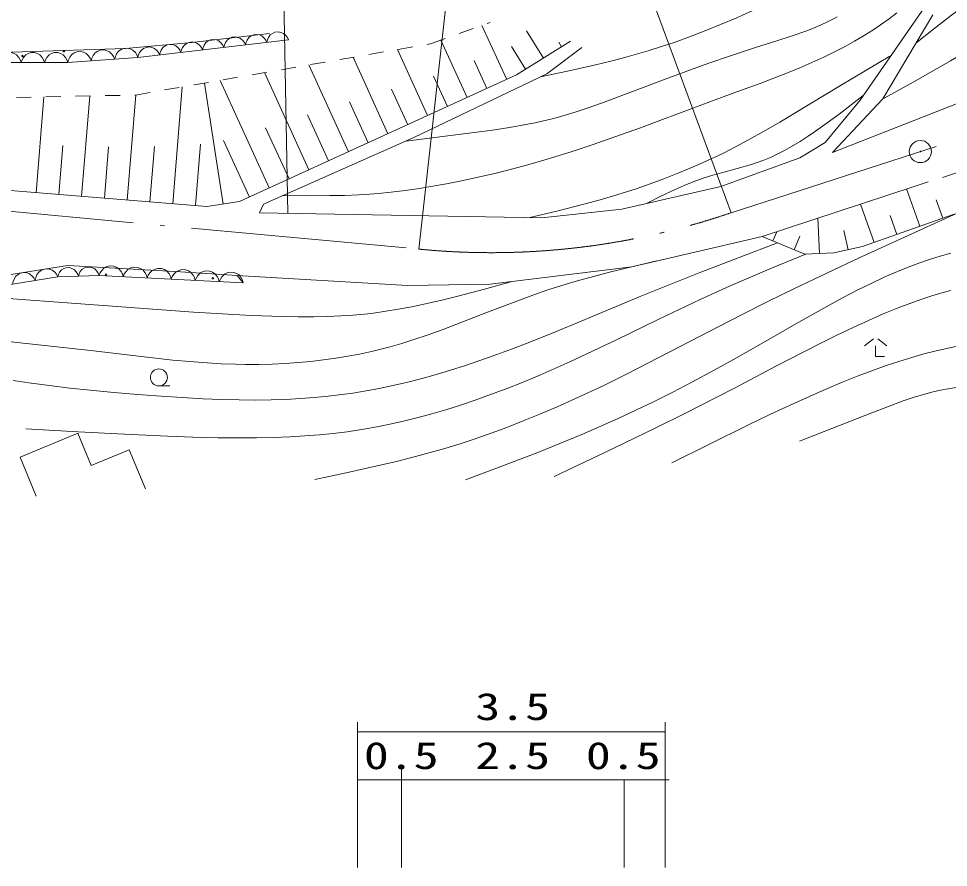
# Model space of a CAD drawing. Units: millimetres, scale not verified. Extents: x 40000 to 680000, y 20000 to 380000.
# Drawn here: x 393675 to 456468, y 256825 to 314182 of the extents above; entities that cross this region are included whole.
import ezdxf
from ezdxf.enums import TextEntityAlignment as Align

# ---------------------------------------------------------------- set-up
doc = ezdxf.new("R2010")
doc.units = ezdxf.units.MM
doc.header["$LTSCALE"] = 1000
doc.linetypes.add('USER1', pattern=[18.5, 14.557377, -1.819672, 0.303279, -1.819672])
doc.linetypes.add('USER3', pattern=[2, 1, -1])
for name, color, linetype, lineweight in [('M-BGD', 7, 'Continuous', 13), ('M-BGD-CRST', 7, 'Continuous', 13), ('M-BMK-LINE', 2, 'Continuous', 13), ('M-BMK-SRVR', 3, 'Continuous', 13), ('M-STR-STRC', 7, 'Continuous', 13)]:
    doc.layers.add(name, color=color, linetype=linetype, lineweight=lineweight)
doc.styles.add('ＭＳ ゴシック', font='')
doc.styles.get('ＭＳ ゴシック').set_extended_font_data('MS Gothic')

msp = doc.modelspace()

# ---------------------------------------------------------------- linework, layer by layer
at = {"layer": 'M-BGD'}
for p, q in [((450506, 308679), (456264, 316976)), ((455417, 314436), (452030, 308763)), ((426640, 310067), (424968, 313725)), ((429128, 311515), (427972, 313356)), ((411898, 312743), (401738, 311557)), ((405379, 312573), (410628, 313166)), ((423967, 308845), (422195, 312722)), ((392510, 311896), (400892, 312150)), ((400892, 312150), (405379, 312573)), ((421294, 307623), (419253, 312090)), ((427915, 310753), (426952, 312287)), ((430948, 312658), (427308, 310372)), ((429340, 310457), (431710, 312235)), ((430341, 312277), (430149, 312584)), ((401738, 311557), (396997, 311219)), ((418620, 306402), (416259, 311570)), ((396997, 311219), (389123, 311219)), ((415947, 305180), (413265, 311049)), ((425303, 309456), (424442, 311340)), ((427308, 310372), (408596, 301821)), ((413274, 303959), (410272, 310529)), ((420365, 306139), (429340, 310457)), ((422630, 308234), (421690, 310292)), ((407496, 301652), (406236, 309828)), ((410601, 302737), (407278, 310009)), ((397931, 302167), (398480, 308952)), ((401009, 301918), (401584, 309020)), ((404087, 301669), (404726, 309566)), ((419957, 307013), (418856, 309421)), ((448644, 305123), (459396, 309356)), ((394853, 302416), (395377, 308887)), ((417284, 305791), (416023, 308550)), ((448136, 305800), (450506, 308679)), ((452030, 308763), (448644, 305123)), ((414611, 304570), (413190, 307679)), ((411938, 303348), (410356, 306809)), ((409264, 302126), (407523, 305938)), ((410205, 301651), (420365, 306139)), ((396392, 302291), (396660, 305605)), ((399470, 302042), (399751, 305514)), ((402548, 301793), (402851, 305543)), ((405626, 301544), (405961, 305691)), ((446442, 304784), (448136, 305800)), ((446442, 304784), (448136, 305800)), ((441108, 302837), (446442, 304784)), ((441108, 302837), (446442, 304784)), ((406395, 301482), (380233, 303599)), ((434420, 301313), (441108, 302837)), ((454147, 302837), (443902, 299450)), ((454539, 300149), (453641, 302670)), ((408596, 301821), (406395, 301482)), ((409951, 301059), (410205, 301651)), ((451449, 299048), (450526, 301640)), ((456084, 300699), (455643, 301937)), ((409951, 301059), (429001, 300720)), ((429001, 300720), (434420, 301313)), ((456856, 300974), (450676, 298773)), ((452994, 299598), (452538, 300876)), ((447755, 298307), (447652, 300690)), ((444622, 299154), (444876, 299772)), ((449702, 298561), (449417, 299870)), ((435097, 297418), (443902, 299450)), ((446781, 298265), (443902, 299450)), ((446061, 298561), (446443, 299489)), ((448728, 298349), (446781, 298265)), ((450676, 298773), (448728, 298349)), ((391155, 296571), (396997, 297503)), ((396997, 297503), (404617, 297079)), ((404617, 297079), (408427, 296825)), ((425530, 296233), (435097, 297418)), ((396320, 296741), (391748, 295979)), ((399114, 296825), (396320, 296741)), ((408850, 296317), (399114, 296825)), ((408427, 296825), (419942, 296148)), ((408427, 296825), (419942, 296148)), ((408427, 296825), (408850, 296317)), ((419942, 296148), (425530, 296233)), ((419942, 296148), (425530, 296233)), ((451404, 292551), (450800, 292063)), ((451696, 292551), (452300, 292063)), ((403147, 289365), (403893, 289365)), ((393780, 284549), (397674, 286157)), ((397674, 286157), (398569, 283991)), ((393780, 284549), (394867, 281917)), ((398572, 283982), (401137, 285041)), ((401147, 285045), (402234, 282413))]:
    msp.add_line(p, q, dxfattribs=at)
at = {"layer": 'M-BGD', "linetype": 'USER3'}
for p, q in [((421550, 312489), (425530, 313928)), ((401569, 309017), (421550, 312489)), ((393526, 308848), (401569, 309017)), ((454155, 302840), (462197, 305412))]:
    msp.add_line(p, q, dxfattribs=at)
at = {"layer": 'M-BGD'}
for points in [[(454270, 312515), (455472, 313475), (456685, 314420), (458068, 315435), (458793, 315933), (459537, 316419), (460309, 316899), (461091, 317362), (461535, 317615), (462167, 317962), (462817, 318295), (463314, 318530), (463829, 318750), (464006, 318820), (464475, 318991), (464961, 319146), (465453, 319282), (465959, 319401), (466666, 319533), (467230, 319611), (467796, 319669), (468544, 319721), (469293, 319753), (470315, 319779)], [(428926, 310255), (430738, 310637), (432553, 311042), (433661, 311307), (434772, 311595), (436183, 311998), (437097, 312287), (438005, 312594), (438991, 312951), (439971, 313327), (441075, 313773), (442180, 314241), (442565, 314409), (443916, 315014), (445268, 315642), (447341, 316636), (449406, 317649), (449755, 317821)], [(451983, 308710), (454294, 310002), (456606, 311317), (458045, 312157), (459493, 313027), (459510, 313037), (460874, 313874), (462258, 314700)], [(411526, 302235), (413108, 302216), (414698, 302217), (415678, 302236), (416656, 302276), (417085, 302301), (417961, 302368), (418836, 302454), (419779, 302569), (420729, 302705), (422583, 303023), (423692, 303242), (424796, 303481), (425925, 303746), (427059, 304032), (428217, 304346), (429369, 304679), (429656, 304765), (431000, 305189), (432338, 305632), (434009, 306209), (435684, 306809), (436800, 307218), (441861, 309115), (443677, 309784), (445498, 310478), (446426, 310854), (447237, 311205), (448050, 311578), (448772, 311932), (449486, 312303), (450136, 312663), (450775, 313040), (451360, 313408), (451942, 313797), (452471, 314175), (452995, 314574)], [(419819, 305898), (424252, 306452), (425531, 306625), (426817, 306819), (427684, 306969), (428555, 307140), (429788, 307428), (430518, 307627), (431253, 307849), (432144, 308143), (433030, 308456), (437414, 310115), (438806, 310634), (440213, 311137), (441816, 311688), (443430, 312221), (444876, 312683), (445857, 312998), (446829, 313332), (447354, 313532), (447878, 313753), (448301, 313953), (448714, 314170), (448945, 314303)], [(407544, 312235), (407470, 312395), (407366, 312527), (407206, 312670), (407036, 312738), (406859, 312773), (406634, 312746), (406470, 312672), (406321, 312566), (406198, 312390), (406131, 312239), (406092, 312065)], [(408995, 312404), (408921, 312565), (408818, 312696), (408658, 312839), (408488, 312908), (408311, 312942), (408086, 312916), (407922, 312842), (407772, 312736), (407649, 312560), (407582, 312408), (407544, 312235)], [(410447, 312574), (410373, 312734), (410269, 312865), (410109, 313009), (409939, 313077), (409762, 313112), (409537, 313085), (409373, 313011), (409224, 312905), (409101, 312729), (409034, 312578), (408995, 312404)], [(411898, 312743), (411824, 312904), (411721, 313035), (411560, 313178), (411391, 313246), (411214, 313281), (410989, 313255), (410825, 313180), (410675, 313075), (410552, 312899), (410485, 312747), (410447, 312574)], [(401738, 311557), (401666, 311735), (401560, 311882), (401394, 312045), (401213, 312127), (401023, 312173), (400778, 312156), (400597, 312083), (400430, 311976), (400288, 311791), (400208, 311631), (400158, 311444)], [(403190, 311726), (403116, 311887), (403012, 312018), (402852, 312161), (402682, 312230), (402505, 312264), (402280, 312238), (402116, 312164), (401967, 312058), (401844, 311882), (401777, 311731), (401738, 311557)], [(404641, 311896), (404567, 312056), (404463, 312188), (404303, 312331), (404134, 312399), (403957, 312434), (403732, 312408), (403567, 312333), (403418, 312228), (403295, 312051), (403228, 311900), (403190, 311726)], [(406092, 312065), (406019, 312226), (405915, 312357), (405755, 312500), (405585, 312569), (405408, 312603), (405183, 312577), (405019, 312503), (404869, 312397), (404747, 312221), (404680, 312070), (404641, 311896)], [(393848, 311219), (393788, 311400), (393694, 311554), (393540, 311727), (393367, 311821), (393182, 311880), (392938, 311880), (392753, 311821), (392580, 311727), (392426, 311554), (392336, 311400), (392273, 311219)], [(395422, 311219), (395363, 311400), (395269, 311554), (395115, 311727), (394942, 311821), (394757, 311880), (394513, 311880), (394328, 311821), (394155, 311727), (394001, 311554), (393911, 311400), (393848, 311219)], [(396997, 311219), (396938, 311400), (396844, 311554), (396690, 311727), (396517, 311821), (396332, 311880), (396088, 311880), (395903, 311821), (395729, 311727), (395576, 311554), (395485, 311400), (395422, 311219)], [(398577, 311332), (398505, 311509), (398399, 311657), (398233, 311819), (398052, 311902), (397862, 311948), (397618, 311930), (397436, 311858), (397269, 311751), (397127, 311566), (397047, 311405), (396997, 311219)], [(400158, 311444), (400086, 311622), (399980, 311769), (399813, 311932), (399633, 312014), (399443, 312060), (399198, 312043), (399016, 311971), (398849, 311863), (398708, 311678), (398628, 311518), (398577, 311332)], [(428208, 300734), (430023, 301177), (431843, 301641), (432961, 301946), (434074, 302271), (434437, 302382), (435389, 302688), (436335, 303013), (437246, 303347), (438159, 303703), (439037, 304067), (439907, 304450), (441225, 305073), (442098, 305517), (442971, 305984), (444027, 306574), (445082, 307187), (449184, 309669), (452519, 311649)], [(436072, 301690), (437040, 302173), (438015, 302637), (438617, 302903), (439236, 303154), (439911, 303397), (440560, 303599), (441225, 303785), (442194, 304044), (443164, 304325), (444002, 304617), (444453, 304804), (444905, 305013), (445394, 305263), (445883, 305536), (446450, 305879), (447006, 306239), (447488, 306566), (448288, 307134), (449081, 307723), (450716, 308982)], [(413687, 283037), (415791, 283483), (417899, 283950), (419192, 284256), (420480, 284582), (422469, 285137), (423490, 285452), (424515, 285790), (425581, 286163), (426641, 286555), (427760, 286991), (428871, 287445), (430050, 287950), (431229, 288477), (433195, 289400), (434685, 290134), (436174, 290890), (442498, 294173), (444283, 295069), (446078, 295948), (448251, 296987), (450442, 298012), (457065, 301034)], [(393307, 289738), (394531, 289549), (395757, 289379), (397126, 289211), (398498, 289063), (400113, 288911), (401733, 288779), (403297, 288666), (404720, 288568), (406145, 288489), (407350, 288441), (408565, 288413), (409648, 288407), (410731, 288421), (411721, 288454), (412720, 288506), (413647, 288574), (414571, 288663), (416254, 288879), (417140, 289025), (418024, 289191), (418944, 289384), (419869, 289599), (420839, 289845), (421804, 290112), (422832, 290417), (423864, 290744), (425730, 291385), (426969, 291843), (428209, 292323), (429943, 293021), (431678, 293742), (435706, 295428), (437716, 296242), (439743, 297042), (444925, 299029)], [(394155, 286470), (397703, 286259), (401267, 286067), (403750, 285956), (405446, 285895), (407144, 285855), (408440, 285842), (409745, 285850), (410867, 285875), (411988, 285921), (412996, 285981), (414002, 286061), (414926, 286153), (415856, 286267), (417128, 286458), (417991, 286613), (418860, 286790), (419755, 286992), (420656, 287217), (421592, 287472), (422533, 287749), (423517, 288060), (424506, 288394), (425555, 288770), (426608, 289169), (427747, 289623), (428880, 290096), (430902, 290990), (432476, 291721), (434048, 292473), (436871, 293847), (439698, 295202), (441687, 296108), (443099, 296719), (444529, 297316), (446892, 298277)], [(423864, 283011), (426299, 283928), (428736, 284868), (430231, 285465), (431718, 286080), (434161, 287152), (435356, 287711), (436543, 288288), (437847, 288945), (439151, 289625), (440658, 290436), (442164, 291269), (444096, 292364), (446174, 293560), (448262, 294737), (449307, 295304), (450362, 295853), (451241, 296289), (452139, 296712), (453021, 297103), (453743, 297392), (454473, 297662), (455191, 297907), (455916, 298133), (456629, 298334)], [(391090, 292569), (398723, 291733), (401397, 291412), (404081, 291110), (405235, 291002), (406401, 290913), (407358, 290859), (408326, 290825), (408996, 290814), (409898, 290815), (410801, 290836), (411674, 290876), (412555, 290937), (413405, 291015), (414263, 291115), (415088, 291230), (415909, 291365), (416706, 291517), (417498, 291687), (418759, 292003), (419565, 292235), (420365, 292486), (421330, 292812), (422289, 293158), (425343, 294338), (428402, 295499), (429422, 295850), (430364, 296149), (431321, 296433), (432495, 296757), (433675, 297061), (436767, 297803)], [(394796, 296487), (394710, 296653), (394594, 296786), (394417, 296929), (394234, 296992), (394046, 297020), (393809, 296980), (393640, 296893), (393487, 296774), (393367, 296582), (393304, 296418), (393272, 296233)], [(396320, 296741), (396234, 296907), (396118, 297040), (395941, 297183), (395758, 297246), (395570, 297274), (395333, 297234), (395164, 297147), (395011, 297028), (394891, 296836), (394828, 296672), (394796, 296487)], [(397717, 296783), (397660, 296942), (397572, 297076), (397431, 297225), (397275, 297305), (397109, 297352), (396893, 297345), (396730, 297288), (396579, 297200), (396447, 297042), (396371, 296903), (396320, 296741)], [(399114, 296825), (399057, 296984), (398969, 297118), (398828, 297267), (398672, 297347), (398506, 297394), (398290, 297387), (398127, 297330), (397976, 297242), (397844, 297084), (397768, 296945), (397717, 296783)], [(400737, 296740), (400686, 296930), (400597, 297093), (400448, 297280), (400274, 297387), (400087, 297458), (399835, 297471), (399641, 297420), (399458, 297332), (399290, 297162), (399189, 297008), (399114, 296825)], [(402359, 296656), (402308, 296845), (402219, 297009), (402070, 297195), (401897, 297302), (401709, 297373), (401458, 297386), (401264, 297335), (401081, 297247), (400913, 297077), (400811, 296924), (400737, 296740)], [(403982, 296571), (403931, 296761), (403842, 296924), (403693, 297111), (403520, 297218), (403332, 297288), (403081, 297301), (402887, 297251), (402703, 297162), (402536, 296992), (402434, 296839), (402359, 296656)], [(405605, 296486), (405554, 296676), (405465, 296839), (405316, 297026), (405142, 297133), (404955, 297204), (404703, 297217), (404509, 297166), (404326, 297078), (404158, 296908), (404057, 296754), (403982, 296571)], [(407227, 296402), (407176, 296591), (407087, 296755), (406938, 296941), (406765, 297048), (406577, 297119), (406326, 297132), (406132, 297081), (405949, 296993), (405781, 296823), (405679, 296670), (405605, 296486)], [(408850, 296317), (408799, 296507), (408710, 296670), (408561, 296857), (408388, 296964), (408200, 297034), (407949, 297047), (407755, 296997), (407571, 296908), (407404, 296738), (407302, 296585), (407227, 296402)], [(426907, 296404), (425134, 295909), (423349, 295432), (422251, 295158), (421150, 294904), (420231, 294711), (419300, 294537), (418475, 294402), (417647, 294286), (417054, 294217), (416250, 294142), (415435, 294086), (414527, 294046), (413618, 294026), (412547, 294024), (411464, 294043), (409390, 294120), (407441, 294222), (405495, 294344), (399094, 294819), (389273, 295537)], [(429851, 283233), (433263, 284866), (436664, 286516), (438750, 287548), (440835, 288603), (442023, 289216), (444864, 290710), (447716, 292186), (448888, 292768), (450071, 293332), (451065, 293786), (452070, 294222), (453068, 294632), (453861, 294938), (454671, 295228), (455343, 295450), (456020, 295652), (456624, 295811)], [(437783, 284159), (440328, 285433), (442884, 286691), (444452, 287442), (446033, 288176), (448152, 289118), (449252, 289582), (450367, 290031), (451308, 290390), (452258, 290730), (453116, 291017), (453996, 291290), (454811, 291522), (455649, 291740), (457174, 292080)], [(451550, 292063), (451550, 291343), (452154, 291343)], [(446404, 285630), (451292, 287549), (452348, 287955), (453412, 288342), (454091, 288570), (454785, 288781), (455357, 288935), (455942, 289072), (456462, 289174), (456985, 289255)]]:
    msp.add_lwpolyline(points, dxfattribs=at)
for centre, radius in [((393933, 311653), 50), ((399587, 296866), 50), ((406794, 296633), 50), ((403147, 289939), 574)]:
    msp.add_circle(centre, radius, dxfattribs=at)
msp.add_arc((396742, 311981), 50, 120.98861, 62.48285, dxfattribs=at)
at = {"layer": 'M-BGD-CRST'}
for p, q in [((416568, 266629), (416568, 256825)), ((437342, 266629), (437342, 256825)), ((416568, 265993), (437342, 265993)), ((419533, 263737), (419533, 256825)), ((416568, 262737), (422498, 262737)), ((422498, 262737), (437600, 262737)), ((434579, 262737), (434579, 256825)), ((437342, 262737), (435789, 262737))]:
    msp.add_line(p, q, dxfattribs=at)
at = {"layer": 'M-BMK-LINE'}
msp.add_line((441786, 301059), (433512, 323547), dxfattribs=at)
at = {"layer": 'M-BMK-LINE', "linetype": 'USER1'}
for p, q in [((441786, 301059), (461936, 307578)), ((386922, 301736), (420704, 298603))]:
    msp.add_line(p, q, dxfattribs=at)
at = {"layer": 'M-BMK-LINE'}
msp.add_lwpolyline([(423394, 322880), (422729, 316881), (420704, 298603)], dxfattribs=at)
at = {"layer": 'M-BMK-LINE', "linetype": 'USER1'}
msp.add_arc((425591, 348364), 50000, 264.39088, 288.89885, dxfattribs=at)
at = {"layer": 'M-BMK-SRVR'}
for radius in [750, 22.5]:
    msp.add_circle((454578, 305197), radius, dxfattribs=at)
at = {"layer": 'M-STR-STRC'}
msp.add_line((411551, 318177), (411852, 301015), dxfattribs=at)

# ---------------------------------------------------------------- texts
at = {"layer": 'M-BGD-CRST', "style": 'ＭＳ ゴシック', "width": 1.35}
for s, p in [('3.5', (424518, 266229)), ('0.5', (416994, 262916)), ('2.5', (424518, 262916)), ('0.5', (431986, 262916))]:
    msp.add_text(s, height=1833, rotation=0.1, dxfattribs=at).set_placement(p, align=Align.BOTTOM_LEFT)

doc.saveas('drawing.dxf')
